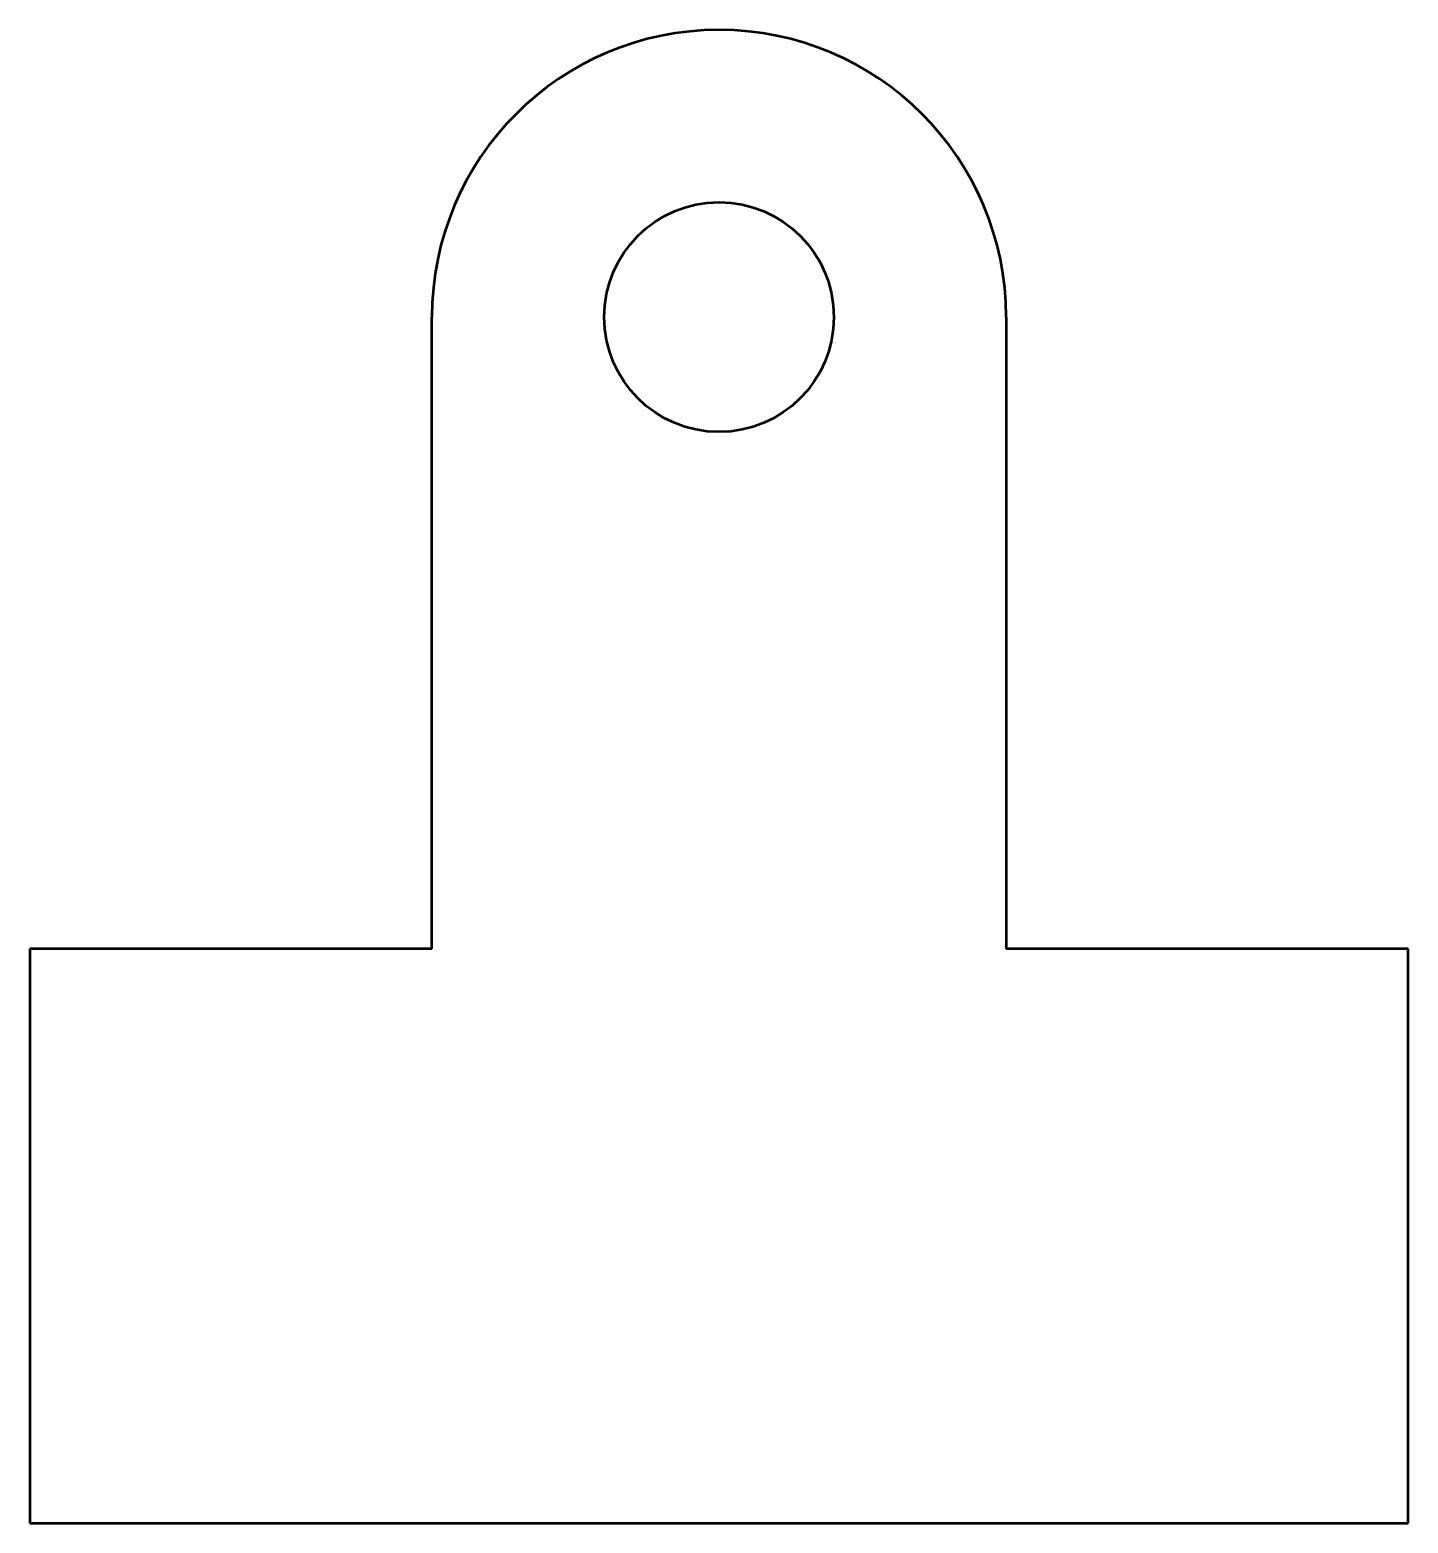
# Model space of a CAD drawing. Header units: millimetres. Extents: x 3 to 123, y 288 to 418.
import ezdxf

# ---------------------------------------------------------------- set-up
doc = ezdxf.new("R2010")
doc.units = ezdxf.units.MM
doc.layers.add('Visible (ISO)', color=7, linetype='Continuous', lineweight=50)

msp = doc.modelspace()

# ---------------------------------------------------------------- linework, layer by layer
at = {"layer": 'Visible (ISO)'}
for p, q in [((38.02, 337.62), (38.02, 392.62)), ((88.02, 392.62), (88.02, 337.62)), ((38.02, 337.62), (3.02, 337.62)), ((3.02, 337.62), (3.02, 287.62)), ((123.02, 337.62), (88.02, 337.62)), ((123.02, 287.62), (123.02, 337.62)), ((3.02, 287.62), (123.02, 287.62))]:
    msp.add_line(p, q, dxfattribs=at)
msp.add_circle((63.02, 392.62), 10, dxfattribs=at)
msp.add_arc((63.02, 392.62), 25, 0, 180, dxfattribs=at)

doc.saveas('drawing.dxf')
